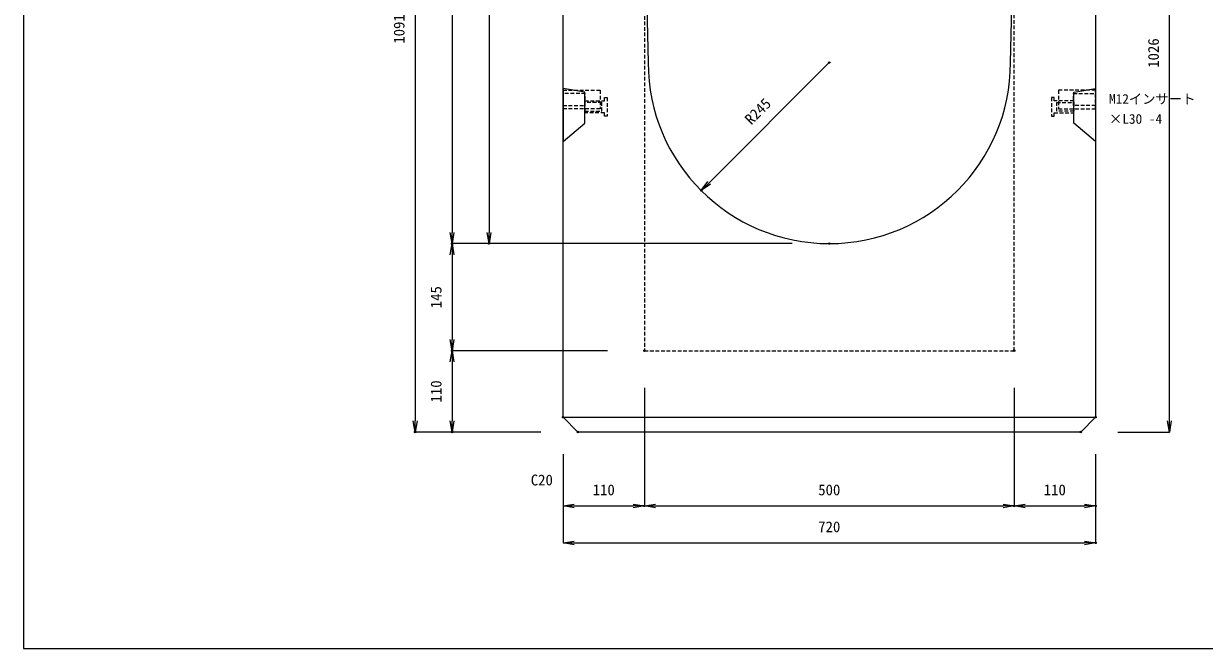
# Model space of a CAD drawing. Units: millimetres, scale not verified. Extents: x -1945 to 1945, y -1146 to 1694.
# Drawn here: x -1945 to -348, y -1146 to -301 of the extents above; entities that cross this region are included whole.
import ezdxf
from ezdxf.enums import TextEntityAlignment as Align

# ---------------------------------------------------------------- set-up
doc = ezdxf.new("R2010")
doc.units = ezdxf.units.MM
doc.header["$LTSCALE"] = 10
doc.header["$PDMODE"] = 32
doc.header["$PDSIZE"] = 2
doc.linetypes.add('USER1', pattern=[0.75, 0.5, -0.25])
doc.layers.add('0-0_0', color=7, linetype='Continuous')
doc.layers.add('0-2_DEFPOINTS', color=7, linetype='Continuous')
for name, color, linetype, lineweight in [('0-1_TITLE', 7, 'Continuous', 18), ('0-3_KIJUN', 7, 'USER1', 18), ('0-5_SUNPO_S10', 3, 'Continuous', 18)]:
    doc.layers.add(name, color=color, linetype=linetype, lineweight=lineweight)
doc.styles.add('ＭＳ ゴシック', font='')
doc.styles.get('ＭＳ ゴシック').set_extended_font_data('MS Gothic')

# ---------------------------------------------------------------- blocks, each defined once
blk = doc.blocks.new('_OPEN')
at = {"layer": '0-0_0'}
blk.add_line((0, 0), (-1, 0), dxfattribs=at)
blk.add_lwpolyline([(-1, 0.1667), (0, 0), (-1, -0.1667)], dxfattribs=at)
blk = doc.blocks.new('D1')
at = {"layer": '0-2_DEFPOINTS'}
for p in [(839.48, 676.39), (579.48, 566.39), (749.48, 566.39)]:
    blk.add_point(p, dxfattribs=at)
at = {"layer": '0-5_SUNPO_S10'}
for p, q in [((789.48, 676.39), (579.48, 676.39)), ((579.48, 661.39), (579.48, 581.39)), ((699.48, 566.39), (579.48, 566.39))]:
    blk.add_line(p, q, dxfattribs=at)
at = {"layer": '0-5_SUNPO_S10', "xscale": 15, "yscale": 15}
for p, rotation in [((579.48, 676.39), 90), ((579.48, 566.39), 270)]:
    blk.add_blockref('_OPEN', p, dxfattribs=dict(at, rotation=rotation))
at = {"layer": '0-5_SUNPO_S10', "color": 7, "style": 'ＭＳ ゴシック'}
blk.add_text('110', height=14.66, rotation=90, dxfattribs=at).set_placement((569.48, 606.39), align=Align.BOTTOM_LEFT)
blk = doc.blocks.new('D2')
at = {"layer": '0-2_DEFPOINTS'}
for p in [(757.48, 1657.39), (529.48, 566.39), (749.48, 566.39)]:
    blk.add_point(p, dxfattribs=at)
at = {"layer": '0-5_SUNPO_S10'}
for p, q in [((707.48, 1657.39), (529.48, 1657.39)), ((529.48, 1642.39), (529.48, 581.39)), ((699.48, 566.39), (529.48, 566.39))]:
    blk.add_line(p, q, dxfattribs=at)
at = {"layer": '0-5_SUNPO_S10', "xscale": 15, "yscale": 15}
for p, rotation in [((529.48, 1657.39), 90), ((529.48, 566.39), 270)]:
    blk.add_blockref('_OPEN', p, dxfattribs=dict(at, rotation=rotation))
at = {"layer": '0-5_SUNPO_S10', "color": 7, "style": 'ＭＳ ゴシック'}
blk.add_text('1091', height=14.66, rotation=90, dxfattribs=at).set_placement((519.48, 1091.89), align=Align.BOTTOM_LEFT)
blk = doc.blocks.new('D3')
at = {"layer": '0-2_DEFPOINTS'}
for p in [(839.48, 676.39), (729.48, 586.39), (839.48, 466.39)]:
    blk.add_point(p, dxfattribs=at)
at = {"layer": '0-5_SUNPO_S10'}
for p, q in [((839.48, 626.39), (839.48, 466.39)), ((729.48, 536.39), (729.48, 466.39)), ((744.48, 466.39), (824.48, 466.39))]:
    blk.add_line(p, q, dxfattribs=at)
at = {"layer": '0-5_SUNPO_S10', "xscale": 15, "yscale": 15, "rotation": 180}
blk.add_blockref('_OPEN', (729.48, 466.39), dxfattribs=at)
at = {"layer": '0-5_SUNPO_S10', "xscale": 15, "yscale": 15}
blk.add_blockref('_OPEN', (839.48, 466.39), dxfattribs=at)
at = {"layer": '0-5_SUNPO_S10', "color": 7, "style": 'ＭＳ ゴシック'}
blk.add_text('110', height=14.66, dxfattribs=at).set_placement((769.48, 476.39), align=Align.BOTTOM_LEFT)
blk = doc.blocks.new('D4')
at = {"layer": '0-2_DEFPOINTS'}
for p in [(839.48, 676.39), (1339.48, 676.39), (1339.48, 466.39)]:
    blk.add_point(p, dxfattribs=at)
at = {"layer": '0-5_SUNPO_S10'}
for p, q in [((839.48, 626.39), (839.48, 466.39)), ((1339.48, 626.39), (1339.48, 466.39)), ((854.48, 466.39), (1324.48, 466.39))]:
    blk.add_line(p, q, dxfattribs=at)
at = {"layer": '0-5_SUNPO_S10', "xscale": 15, "yscale": 15, "rotation": 180}
blk.add_blockref('_OPEN', (839.48, 466.39), dxfattribs=at)
at = {"layer": '0-5_SUNPO_S10', "xscale": 15, "yscale": 15}
blk.add_blockref('_OPEN', (1339.48, 466.39), dxfattribs=at)
at = {"layer": '0-5_SUNPO_S10', "color": 7, "style": 'ＭＳ ゴシック'}
blk.add_text('500', height=14.66, dxfattribs=at).set_placement((1074.48, 476.39), align=Align.BOTTOM_LEFT)
blk = doc.blocks.new('D5')
at = {"layer": '0-2_DEFPOINTS'}
for p in [(1339.48, 676.39), (1449.48, 586.39), (1449.48, 466.39)]:
    blk.add_point(p, dxfattribs=at)
at = {"layer": '0-5_SUNPO_S10'}
for p, q in [((1339.48, 626.39), (1339.48, 466.39)), ((1449.48, 536.39), (1449.48, 466.39)), ((1354.48, 466.39), (1434.48, 466.39))]:
    blk.add_line(p, q, dxfattribs=at)
at = {"layer": '0-5_SUNPO_S10', "xscale": 15, "yscale": 15, "rotation": 180}
blk.add_blockref('_OPEN', (1339.48, 466.39), dxfattribs=at)
at = {"layer": '0-5_SUNPO_S10', "xscale": 15, "yscale": 15}
blk.add_blockref('_OPEN', (1449.48, 466.39), dxfattribs=at)
at = {"layer": '0-5_SUNPO_S10', "color": 7, "style": 'ＭＳ ゴシック'}
blk.add_text('110', height=14.66, dxfattribs=at).set_placement((1379.48, 476.39), align=Align.BOTTOM_LEFT)
blk = doc.blocks.new('D6')
at = {"layer": '0-2_DEFPOINTS'}
for p in [(729.48, 586.39), (1449.48, 586.39), (1449.48, 416.39)]:
    blk.add_point(p, dxfattribs=at)
at = {"layer": '0-5_SUNPO_S10'}
for p, q in [((729.48, 536.39), (729.48, 416.39)), ((1449.48, 536.39), (1449.48, 416.39)), ((744.48, 416.39), (1434.48, 416.39))]:
    blk.add_line(p, q, dxfattribs=at)
at = {"layer": '0-5_SUNPO_S10', "xscale": 15, "yscale": 15, "rotation": 180}
blk.add_blockref('_OPEN', (729.48, 416.39), dxfattribs=at)
at = {"layer": '0-5_SUNPO_S10', "xscale": 15, "yscale": 15}
blk.add_blockref('_OPEN', (1449.48, 416.39), dxfattribs=at)
at = {"layer": '0-5_SUNPO_S10', "color": 7, "style": 'ＭＳ ゴシック'}
blk.add_text('720', height=14.66, dxfattribs=at).set_placement((1074.48, 426.39), align=Align.BOTTOM_LEFT)
blk = doc.blocks.new('D21')
at = {"layer": '0-2_DEFPOINTS'}
for p in [(1424.48, 1592.23), (1549.48, 1592.23), (1429.48, 566.39)]:
    blk.add_point(p, dxfattribs=at)
at = {"layer": '0-5_SUNPO_S10'}
for p, q in [((1474.48, 1592.23), (1549.48, 1592.23)), ((1549.48, 581.39), (1549.48, 1577.23)), ((1479.48, 566.39), (1549.48, 566.39))]:
    blk.add_line(p, q, dxfattribs=at)
at = {"layer": '0-5_SUNPO_S10', "xscale": 15, "yscale": 15}
for p, rotation in [((1549.48, 1592.23), 90), ((1549.48, 566.39), 270)]:
    blk.add_blockref('_OPEN', p, dxfattribs=dict(at, rotation=rotation))
at = {"layer": '0-5_SUNPO_S10', "color": 7, "style": 'ＭＳ ゴシック'}
blk.add_text('1026', height=14.66, rotation=90, dxfattribs=at).set_placement((1539.48, 1059.31), align=Align.BOTTOM_LEFT)
blk = doc.blocks.new('D30')
at = {"layer": '0-2_DEFPOINTS'}
for p in [(754.48, 1476.39), (629.48, 821.39), (1089.48, 821.39)]:
    blk.add_point(p, dxfattribs=at)
at = {"layer": '0-5_SUNPO_S10'}
for p, q in [((704.48, 1476.39), (629.48, 1476.39)), ((629.48, 1461.39), (629.48, 836.39)), ((1039.48, 821.39), (629.48, 821.39))]:
    blk.add_line(p, q, dxfattribs=at)
at = {"layer": '0-5_SUNPO_S10', "xscale": 15, "yscale": 15}
for p, rotation in [((629.48, 1476.39), 90), ((629.48, 821.39), 270)]:
    blk.add_blockref('_OPEN', p, dxfattribs=dict(at, rotation=rotation))
at = {"layer": '0-5_SUNPO_S10', "color": 7, "style": 'ＭＳ ゴシック'}
blk.add_text('655', height=14.66, rotation=90, dxfattribs=at).set_placement((619.48, 1133.89), align=Align.BOTTOM_LEFT)
blk = doc.blocks.new('D31')
at = {"layer": '0-2_DEFPOINTS'}
for p in [(757.48, 1657.39), (579.48, 821.39), (1089.48, 821.39)]:
    blk.add_point(p, dxfattribs=at)
at = {"layer": '0-5_SUNPO_S10'}
for p, q in [((707.48, 1657.39), (579.48, 1657.39)), ((579.48, 1642.39), (579.48, 836.39)), ((1039.48, 821.39), (579.48, 821.39))]:
    blk.add_line(p, q, dxfattribs=at)
at = {"layer": '0-5_SUNPO_S10', "xscale": 15, "yscale": 15}
for p, rotation in [((579.48, 1657.39), 90), ((579.48, 821.39), 270)]:
    blk.add_blockref('_OPEN', p, dxfattribs=dict(at, rotation=rotation))
at = {"layer": '0-5_SUNPO_S10', "color": 7, "style": 'ＭＳ ゴシック'}
blk.add_text('836', height=14.66, rotation=90, dxfattribs=at).set_placement((569.48, 1224.39), align=Align.BOTTOM_LEFT)
blk = doc.blocks.new('D32')
at = {"layer": '0-2_DEFPOINTS'}
for p in [(1089.48, 821.39), (579.48, 676.39), (839.48, 676.39)]:
    blk.add_point(p, dxfattribs=at)
at = {"layer": '0-5_SUNPO_S10'}
for p, q in [((1039.48, 821.39), (579.48, 821.39)), ((579.48, 806.39), (579.48, 691.39)), ((789.48, 676.39), (579.48, 676.39))]:
    blk.add_line(p, q, dxfattribs=at)
at = {"layer": '0-5_SUNPO_S10', "xscale": 15, "yscale": 15}
for p, rotation in [((579.48, 821.39), 90), ((579.48, 676.39), 270)]:
    blk.add_blockref('_OPEN', p, dxfattribs=dict(at, rotation=rotation))
at = {"layer": '0-5_SUNPO_S10', "color": 7, "style": 'ＭＳ ゴシック'}
blk.add_text('145', height=14.66, rotation=90, dxfattribs=at).set_placement((569.48, 733.89), align=Align.BOTTOM_LEFT)
blk = doc.blocks.new('D33')
at = {"layer": '0-2_DEFPOINTS'}
for p in [(1089.48, 1066.39), (916.24, 893.15)]:
    blk.add_point(p, dxfattribs=at)
at = {"layer": '0-5_SUNPO_S10'}
blk.add_line((1089.48, 1066.39), (926.84, 903.76), dxfattribs=at)
at = {"layer": '0-5_SUNPO_S10', "xscale": 15, "yscale": 15, "rotation": 225}
blk.add_blockref('_OPEN', (916.24, 893.15), dxfattribs=at)
at = {"layer": '0-5_SUNPO_S10', "color": 7, "style": 'ＭＳ ゴシック'}
blk.add_text('R245', height=14.66, rotation=45, dxfattribs=at).set_placement((986.95, 978.01), align=Align.BOTTOM_LEFT)
blk = doc.blocks.new('M16_insert_dan')
at = {"layer": '0-3_KIJUN', "color": 3}
for points in [[(0, -12.5), (-50, -12.5), (-50, 12.5), (0, 12.5)], [(0, 8), (-30, 8), (-30, -8), (0, -8)]]:
    blk.add_lwpolyline(points, close=True, dxfattribs=at)

msp = doc.modelspace()

# ---------------------------------------------------------------- linework, layer by layer
at = {"layer": '0-1_TITLE', "color": 2}
msp.add_lwpolyline([(-1945, -1146.45), (1945, -1146.45), (1945, 1693.55), (-1945, 1693.55)], close=True, dxfattribs=at)
at = {"layer": '0-3_KIJUN', "linetype": 'Continuous'}
msp.add_line((-1215.52, -833.61), (-495.52, -833.61), dxfattribs=at)
for points in [[(-515.52, -853.61), (-1195.52, -853.61), (-1215.52, -833.61), (-1215.52, 29.39), (-1190.52, 54.39), (-1105.52, 54.39), (-1105.52, -145.61), (-1100.52, -353.61)], [(-610.52, -353.61), (-605.52, -145.61), (-605.52, 54.39), (-520.52, 54.39), (-495.52, 29.39), (-495.52, -833.61), (-515.52, -853.61)]]:
    msp.add_lwpolyline(points, dxfattribs=at)
at = {"layer": '0-3_KIJUN'}
msp.add_lwpolyline([(-1105.52, 54.39), (-1105.52, -743.61), (-605.52, -743.61), (-605.52, 54.39)], dxfattribs=at)
at = {"layer": '0-3_KIJUN', "linetype": 'Continuous'}
for points in [[(-1186.02, -393.61), (-1215.52, -388.61), (-1215.52, -460.61), (-1186.02, -435.61)], [(-525.02, -393.61), (-495.52, -388.61), (-495.52, -460.61), (-525.02, -435.61)]]:
    msp.add_lwpolyline(points, close=True, dxfattribs=at)
at = {"layer": '0-3_KIJUN'}
for points in [[(-1186.02, -421.83), (-1186.02, -405.38), (-1159.52, -405.38), (-1159.52, -400.86), (-1156.02, -400.86), (-1156.02, -426.36), (-1159.52, -426.36), (-1159.52, -421.83)], [(-1186.02, -407.61), (-1186.02, -419.61), (-1163.02, -419.61), (-1163.02, -407.61)], [(-525.02, -421.83), (-525.02, -405.38), (-551.52, -405.38), (-551.52, -400.86), (-555.02, -400.86), (-555.02, -426.36), (-551.52, -426.36), (-551.52, -421.83)], [(-525.02, -407.61), (-525.02, -419.61), (-548.02, -419.61), (-548.02, -407.61)]]:
    msp.add_lwpolyline(points, close=True, dxfattribs=at)
at = {"layer": '0-3_KIJUN', "linetype": 'Continuous'}
msp.add_arc((-855.52, -353.61), 245, 180, 0, dxfattribs=at)

# ---------------------------------------------------------------- block references
at = {"layer": '0-3_KIJUN', "rotation": 180}
msp.add_blockref('M16_insert_dan', (-1215.52, -403.61), dxfattribs=at)
at = {"layer": '0-3_KIJUN', "xscale": -1, "rotation": 180}
msp.add_blockref('M16_insert_dan', (-495.52, -403.61), dxfattribs=at)
at = {"layer": '0-5_SUNPO_S10'}
for name in ['D2', 'D31', 'D21', 'D30', 'D33', 'D32', 'D1', 'D3', 'D4', 'D5', 'D6']:
    msp.add_blockref(name, (-1945, -1420), dxfattribs=at)

# ---------------------------------------------------------------- texts
at = {"layer": '0-5_SUNPO_S10', "color": 7, "style": 'ＭＳ ゴシック'}
for s, height, p in [('M12インサート', 13.2, (-477.3, -413.4)), ('×L30 -4', 13.2, (-477.3, -440.4)), ('C20', 14.66, (-1259.22, -930.26))]:
    msp.add_text(s, height=height, dxfattribs=at).set_placement(p, align=Align.BOTTOM_LEFT)

doc.saveas('drawing.dxf')
